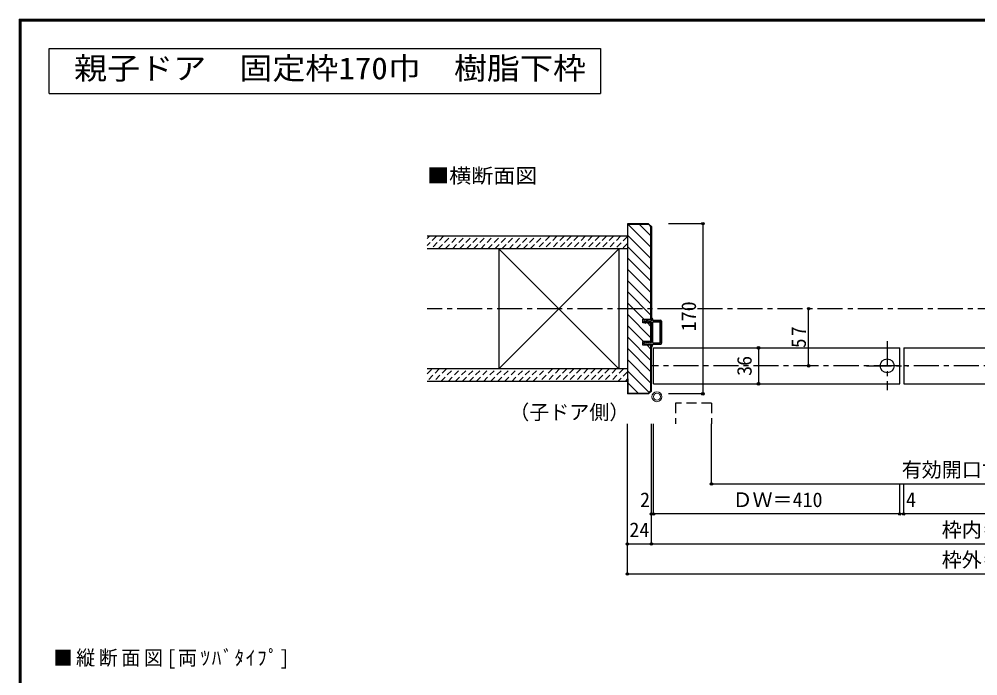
# Model space of a CAD drawing. Units: millimetres at full size, sheet at 1:5; details may follow other scales. Extents: x -973 to 977, y -718 to 696.
# Drawn here: x -973 to -16, y 40 to 696 of the extents above; entities that cross this region are included whole.
import ezdxf
from ezdxf.enums import TextEntityAlignment as Align

# ---------------------------------------------------------------- set-up
doc = ezdxf.new("R2010")
doc.units = ezdxf.units.MM
doc.header["$LTSCALE"] = 5
doc.header["$PDMODE"] = 32
doc.header["$PDSIZE"] = 2.5
for name, pattern in [('CHAIN1', [8, 5, -1, 1, -1]), ('DASHED1', [1.8, 1.2, -0.6]), ('DASHED2', [3, 2, -1])]:
    doc.linetypes.add(name, pattern=pattern)
for name, color, linetype in [('0-0_補助線', 7, 'Continuous'), ('0-1_通り芯', 4, 'CHAIN1'), ('0-2_柱', 3, 'Continuous'), ('0-3_仕上', 7, 'Continuous'), ('0-4_枠', 3, 'Continuous'), ('0-6_扉', 6, 'Continuous'), ('0-A_文字', 3, 'Continuous'), ('0-B_寸法', 7, 'Continuous'), ('0-C_ﾊｯﾁ', 4, 'DASHED1'), ('F-1_通り芯', 6, 'Continuous')]:
    doc.layers.add(name, color=color, linetype=linetype)
doc.layers.add('0-7_金物', color=7, linetype='Continuous', lineweight=18)
doc.styles.add('ＭＳ ゴシック', font='')
doc.styles.get('ＭＳ ゴシック').set_extended_font_data('MS Gothic')

# ---------------------------------------------------------------- blocks, each defined once
blk = doc.blocks.new('01')
at = {"layer": '0-0_補助線'}
for p, q in [((-14.5, 0.346), (-14.5, -0.449)), ((-14.3, 0.346), (-14.3, -0.449)), ((-12.045, -0.049), (-14.178, 0.444)), ((-12, 0.146), (-14.133, 0.639)), ((-11.475, 5.146), (-12.298, 4.504)), ((-12.175, 4.146), (-11.475, 4.146)), ((-12.045, -0.049), (-11.993, 0.145)), ((-11.475, 0.146), (-12, 0.146)), ((-11.475, 7.146), (-11.475, 5.146)), ((-11.475, 4.146), (-11.475, 0.146)), ((-10.68, 7.55), (-9.257, 6.508)), ((-9.375, 6.146), (-10.075, 6.146)), ((-10.075, 3.146), (-10.075, 6.146)), ((-10.075, 3.146), (-9.252, 2.504)), ((-9.375, 2.146), (-10.075, 2.146)), ((-10.075, 0.146), (-10.075, 2.146)), ((-10.075, 0.146), (10.075, 0.146)), ((10.075, 3.146), (9.252, 2.504)), ((10.68, 7.55), (9.257, 6.508)), ((9.375, 6.146), (10.075, 6.146)), ((9.375, 2.146), (10.075, 2.146)), ((10.075, 3.146), (10.075, 6.146)), ((10.075, 0.146), (10.075, 2.146)), ((11.475, 7.146), (11.475, 5.146)), ((11.475, 5.146), (12.298, 4.504)), ((12.175, 4.146), (11.475, 4.146)), ((11.475, 4.146), (11.475, 0.146)), ((11.475, 0.146), (12, 0.146)), ((12.045, -0.049), (11.993, 0.145)), ((12, 0.146), (14.133, 0.639)), ((12.045, -0.049), (14.178, 0.444)), ((14.3, 0.346), (14.3, -0.449)), ((14.5, 0.346), (14.5, -0.449)), ((-14.265, -0.741), (-12.235, -1.196)), ((-14.222, -0.546), (-12.191, -1.001)), ((-12, -1.488), (-12, -8.854)), ((-11.8, -1.488), (-11.8, -8.854)), ((-10.6, -1.554), (-10.6, -8.154)), ((-10.3, -1.254), (10.3, -1.254)), ((-10.3, -8.454), (10.3, -8.454)), ((10.6, -1.554), (10.6, -8.154)), ((11.8, -1.488), (11.8, -8.854)), ((12, -1.488), (12, -8.854)), ((14.222, -0.546), (12.191, -1.001)), ((14.265, -0.741), (12.235, -1.196)), ((-11, -9.654), (11, -9.654)), ((11, -9.854), (-11, -9.854))]:
    blk.add_line(p, q, dxfattribs=at)
for centre, radius, start, end in [((-14.2, 0.346), 0.3, 77.00048, 180), ((-14.2, 0.346), 0.1, 77.00048, 180), ((-12.175, 4.346), 0.2, 127.96957, 270), ((-10.975, 7.146), 0.5, 53.78053, 180), ((-9.375, 6.346), 0.2, 270, 53.78053), ((-9.375, 2.346), 0.2, 270, 52.03043), ((9.375, 6.346), 0.2, 126.21947, 270), ((9.375, 2.346), 0.2, 127.96957, 270), ((10.975, 7.146), 0.5, 0, 126.21947), ((12.175, 4.346), 0.2, 270, 52.03043), ((14.2, 0.346), 0.3, 0, 102.99952), ((14.2, 0.346), 0.1, 0, 102.99952), ((-14.2, -0.449), 0.3, 180, 257.3929), ((-14.2, -0.449), 0.1, 180, 257.3929), ((-12.3, -1.488), 0.3, 0, 76.0718), ((-12.3, -1.488), 0.5, 0, 76.0718), ((-11, -8.854), 1, 180, 270), ((-11, -8.854), 0.8, 180, 270), ((-10.3, -1.554), 0.3, 90, 180), ((-10.3, -8.154), 0.3, 180, 270), ((10.3, -1.554), 0.3, 0, 90), ((10.3, -8.154), 0.3, 270, 0), ((11, -8.854), 1, 270, 0), ((11, -8.854), 0.8, 270, 0), ((12.3, -1.488), 0.5, 103.9282, 180), ((12.3, -1.488), 0.3, 103.9282, 180), ((14.2, -0.449), 0.1, 282.6071, 0), ((14.2, -0.449), 0.3, 282.6071, 0)]:
    blk.add_arc(centre, radius, start, end, dxfattribs=at)

msp = doc.modelspace()

# ---------------------------------------------------------------- linework, layer by layer
at = {"layer": '0-1_通り芯'}
for p, q in [((569.153, 406.5), (-565.847, 406.5)), ((345.153, 349.5), (-341.847, 349.5))]:
    msp.add_line(p, q, dxfattribs=at)
at = {"layer": '0-1_通り芯', "color": 7}
for p, q in [((-106.384, 374.296), (-106.384, 325.063)), ((-126.919, 349.5), (-85.133, 349.5))]:
    msp.add_line(p, q, dxfattribs=at)
at = {"layer": '0-1_通り芯', "color": 7, "linetype": 'Continuous'}
msp.add_circle((-106.384, 349.5), 7, dxfattribs=at)
at = {"layer": '0-2_柱', "color": 7}
for p, q in [((-494.347, 346.5), (-374.347, 466.5)), ((-374.347, 346.5), (-494.347, 466.5))]:
    msp.add_line(p, q, dxfattribs=at)
at = {"layer": '0-2_柱'}
for p, q in [((-494.347, 466.5), (-494.347, 346.5)), ((-374.347, 466.5), (-374.347, 346.5))]:
    msp.add_line(p, q, dxfattribs=at)
at = {"layer": '0-3_仕上', "color": 2}
for p, q in [((-365.847, 479), (-565.847, 479)), ((-365.847, 466.5), (-565.847, 466.5)), ((-365.847, 346.5), (-565.847, 346.5)), ((-365.847, 334), (-565.847, 334))]:
    msp.add_line(p, q, dxfattribs=at)
at = {"layer": '0-4_枠'}
for p, q in [((-344.675, 491.5), (-365.847, 491.5)), ((-365.847, 491.5), (-365.847, 321.5)), ((-365.347, 491), (-344.883, 491)), ((-365.347, 476.5), (-365.347, 491)), ((-344.883, 491), (-342.347, 488.464)), ((-344.675, 491.5), (-341.847, 488.672)), ((-342.347, 396), (-342.347, 488.464)), ((-341.847, 488.672), (-341.847, 396)), ((-365.347, 476.5), (-365.847, 476.5)), ((-350.347, 396), (-341.847, 396)), ((-350.347, 392.3), (-350.347, 396)), ((-341.847, 392.3), (-350.347, 392.3)), ((-342.347, 373.7), (-342.347, 392.3)), ((-341.847, 373.7), (-341.847, 392.3)), ((-341.847, 373.7), (-350.347, 373.7)), ((-350.347, 370), (-350.347, 373.7)), ((-341.847, 370), (-350.347, 370)), ((-342.347, 324.536), (-342.347, 370)), ((-341.847, 324.328), (-341.847, 370)), ((-365.347, 336.5), (-365.847, 336.5)), ((-365.347, 336.5), (-365.347, 322)), ((-344.675, 321.5), (-365.847, 321.5)), ((-344.882, 322), (-365.347, 322)), ((-344.882, 322), (-342.347, 324.536)), ((-344.675, 321.5), (-341.847, 324.328))]:
    msp.add_line(p, q, dxfattribs=at)
at = {"layer": '0-6_扉'}
for p, q in [((-339.847, 367.5), (-93.884, 367.5)), ((-339.847, 331.5), (-339.847, 367.5)), ((-93.884, 331.5), (-93.884, 367.5)), ((-89.884, 367.5), (116.635, 367.5)), ((-89.884, 367.5), (-89.884, 331.5)), ((-339.847, 331.5), (-93.884, 331.5)), ((-89.884, 331.5), (116.635, 331.5))]:
    msp.add_line(p, q, dxfattribs=at)
at = {"layer": '0-6_扉', "linetype": 'DASHED2'}
for p, q in [((-317.852, 312.224), (-317.852, 291.5)), ((-281.852, 312.224), (-317.852, 312.224)), ((-281.852, 312.224), (-281.852, 291.5))]:
    msp.add_line(p, q, dxfattribs=at)
at = {"layer": '0-7_金物'}
for radius in [5, 3.5]:
    msp.add_circle((-336.383, 318.672), radius, dxfattribs=at)
at = {"layer": '0-A_文字'}
for p, q in [((-943.333, 621.667), (-943.333, 666.667)), ((-943.333, 666.667), (-392.857, 666.667)), ((-392.857, 666.667), (-392.857, 621.667)), ((-943.333, 621.667), (-392.857, 621.667))]:
    msp.add_line(p, q, dxfattribs=at)
at = {"layer": '0-B_寸法', "color": 4}
for p, q in [((-290.425, 491.5), (-324.947, 491.5)), ((-290.425, 491.5), (-290.425, 321.5)), ((-184.837, 349.5), (-184.837, 406.5)), ((-234.837, 367.5), (-234.837, 331.5)), ((-290.425, 321.5), (-324.947, 321.5)), ((-365.847, 141.5), (-365.847, 291.5)), ((-341.847, 171.5), (-341.847, 291.5)), ((-339.847, 201.5), (-339.847, 291.5)), ((-281.852, 231.5), (-281.852, 291.5)), ((-281.852, 231.5), (285.158, 231.5)), ((-93.884, 201.5), (-93.884, 231.5)), ((-89.884, 201.5), (-89.884, 231.5)), ((345.153, 201.5), (-341.847, 201.5)), ((369.153, 171.5), (-365.847, 171.5)), ((369.153, 141.5), (-365.847, 141.5))]:
    msp.add_line(p, q, dxfattribs=at)
at = {"layer": '0-B_寸法'}
for p in [(-290.425, 491.5), (-184.837, 406.5), (-234.837, 367.5), (-184.837, 349.5), (-234.837, 331.5), (-290.425, 321.5), (-281.852, 231.5), (-341.847, 201.5), (-339.847, 201.5), (-93.884, 201.5), (-89.884, 201.5), (-365.847, 171.5), (-341.847, 171.5), (-365.847, 141.5)]:
    msp.add_point(p, dxfattribs=at)
at = {"layer": '0-C_ﾊｯﾁ', "linetype": 'Continuous'}
for p, q in [((-365.847, 491.48), (-342.347, 467.98)), ((-354.053, 491), (-342.347, 479.294)), ((-365.347, 479.667), (-342.347, 456.666)), ((-365.847, 468.853), (-342.347, 445.353)), ((-365.847, 457.539), (-342.347, 434.039)), ((-365.847, 446.226), (-342.347, 422.725)), ((-365.847, 434.912), (-342.347, 411.412)), ((-365.847, 423.598), (-342.347, 400.098)), ((-365.847, 412.284), (-349.563, 396)), ((-365.847, 400.97), (-342.347, 377.47)), ((-365.847, 389.657), (-349.89, 373.7)), ((-345.863, 392.3), (-342.347, 388.784)), ((-365.847, 378.343), (-342.347, 354.843)), ((-365.847, 367.029), (-342.347, 343.529)), ((-346.19, 370), (-342.347, 366.157)), ((-365.847, 355.716), (-342.347, 332.216)), ((-365.847, 344.402), (-344.164, 322.719)), ((-365.347, 332.588), (-354.759, 322))]:
    msp.add_line(p, q, dxfattribs=at)
at = {"layer": '0-C_ﾊｯﾁ'}
for p, q in [((-556.444, 479), (-565.847, 469.597)), ((-565.847, 476.668), (-563.515, 479)), ((-549.373, 479), (-561.873, 466.5)), ((-554.802, 466.5), (-542.302, 479)), ((-547.731, 466.5), (-535.231, 479)), ((-540.66, 466.5), (-528.16, 479)), ((-533.589, 466.5), (-521.089, 479)), ((-526.518, 466.5), (-514.018, 479)), ((-519.447, 466.5), (-506.947, 479)), ((-512.376, 466.5), (-499.876, 479)), ((-505.305, 466.5), (-492.805, 479)), ((-498.234, 466.5), (-485.734, 479)), ((-491.162, 466.5), (-478.662, 479)), ((-484.091, 466.5), (-471.591, 479)), ((-477.02, 466.5), (-464.52, 479)), ((-469.949, 466.5), (-457.449, 479)), ((-462.878, 466.5), (-450.378, 479)), ((-443.307, 479), (-455.807, 466.5)), ((-436.236, 479), (-448.736, 466.5)), ((-429.165, 479), (-441.665, 466.5)), ((-422.094, 479), (-434.594, 466.5)), ((-415.023, 479), (-427.523, 466.5)), ((-407.952, 479), (-420.452, 466.5)), ((-400.881, 479), (-413.381, 466.5)), ((-393.81, 479), (-406.31, 466.5)), ((-386.739, 479), (-399.239, 466.5)), ((-379.668, 479), (-392.168, 466.5)), ((-372.596, 479), (-385.096, 466.5)), ((-365.847, 478.678), (-378.025, 466.5)), ((-365.847, 471.607), (-370.954, 466.5)), ((-553.736, 346.5), (-565.847, 334.389)), ((-565.847, 341.46), (-560.807, 346.5)), ((-546.665, 346.5), (-559.165, 334)), ((-552.094, 334), (-539.594, 346.5)), ((-545.023, 334), (-532.523, 346.5)), ((-537.952, 334), (-525.452, 346.5)), ((-530.881, 334), (-518.381, 346.5)), ((-523.81, 334), (-511.31, 346.5)), ((-516.739, 334), (-504.239, 346.5)), ((-509.668, 334), (-497.168, 346.5)), ((-502.596, 334), (-490.096, 346.5)), ((-495.525, 334), (-483.025, 346.5)), ((-488.454, 334), (-475.954, 346.5)), ((-481.383, 334), (-468.883, 346.5)), ((-474.312, 334), (-461.812, 346.5)), ((-467.241, 334), (-454.741, 346.5)), ((-460.17, 334), (-447.67, 346.5)), ((-440.599, 346.5), (-453.099, 334)), ((-433.528, 346.5), (-446.028, 334)), ((-426.457, 346.5), (-438.957, 334)), ((-419.386, 346.5), (-431.886, 334)), ((-412.315, 346.5), (-424.815, 334)), ((-405.244, 346.5), (-417.744, 334)), ((-398.173, 346.5), (-410.673, 334)), ((-391.101, 346.5), (-403.601, 334)), ((-384.03, 346.5), (-396.53, 334)), ((-376.959, 346.5), (-389.459, 334)), ((-369.888, 346.5), (-382.388, 334)), ((-365.847, 343.47), (-375.317, 334)), ((-365.847, 336.399), (-368.246, 334))]:
    msp.add_line(p, q, dxfattribs=at)
at = {"layer": 'F-1_通り芯'}
for p, q in [((-973.347, 695.833), (-973.347, -700.833)), ((-973.347, 695.833), (976.653, 695.833)), ((-973.347, 695), (976.653, 695)), ((-973.347, 694.167), (976.653, 694.167)), ((-972.514, 695.833), (-972.514, -700.833)), ((-971.68, 695.833), (-971.68, -700.833))]:
    msp.add_line(p, q, dxfattribs=at)

# ---------------------------------------------------------------- block references
at = {"layer": '0-7_金物', "rotation": 90}
msp.add_blockref('01', (-341.701, 383), dxfattribs=at)

# ---------------------------------------------------------------- texts
at = {"layer": '0-A_文字', "style": 'ＭＳ ゴシック', "width": 1.1}
msp.add_text('親子ドア\u3000固定枠170巾\u3000樹脂下枠', height=21.99, dxfattribs=at).set_placement((-918.482, 629.167), align=Align.BOTTOM_LEFT)
at = {"layer": '0-A_文字', "color": 7, "style": 'ＭＳ ゴシック', "width": 1.1}
msp.add_text('■横断面図', height=14.66, dxfattribs=at).set_placement((-565.847, 527.74), align=Align.BOTTOM_LEFT)
at = {"layer": '0-A_文字', "color": 7, "style": 'ＭＳ ゴシック'}
msp.add_text('（子ドア側）', height=14.66, dxfattribs=at).set_placement((-483.847, 291.5), align=Align.BOTTOM_LEFT)
at = {"layer": '0-A_文字', "color": 7, "insert": (-939.102, 47.089), "char_height": 14.66, "attachment_point": 7, "style": 'ＭＳ ゴシック'}
msp.add_mtext('\\T1.19;\\W0.95;■縦断面図[両ﾂﾊﾞﾀｲﾌﾟ]', dxfattribs=at)
at = {"layer": '0-B_寸法', "style": 'ＭＳ ゴシック'}
for s, p in [('170', (-292.925, 384)), ('36', (-237.337, 339.5))]:
    msp.add_text(s, height=14.66, rotation=90, dxfattribs=at).set_placement(p, align=Align.BOTTOM_LEFT)
for s, p in [('有効開口寸法＝1,021', (-91.847, 234)), ('2', (-353.169, 204)), ('ＤＷ＝410', (-260.865, 204)), ('4', (-87.65, 204)), ('24', (-363.847, 174)), ('枠内＝1,141', (-51.847, 174)), ('枠外＝1,189', (-51.847, 144))]:
    msp.add_text(s, height=14.66, dxfattribs=at).set_placement(p, align=Align.BOTTOM_LEFT)
at = {"layer": '0-B_寸法', "insert": (-187.337, 367.375), "char_height": 14.66, "attachment_point": 7, "rotation": 90, "style": 'ＭＳ ゴシック'}
msp.add_mtext('\\T1.27;\\W0.95;57', dxfattribs=at)

doc.saveas('drawing.dxf')
